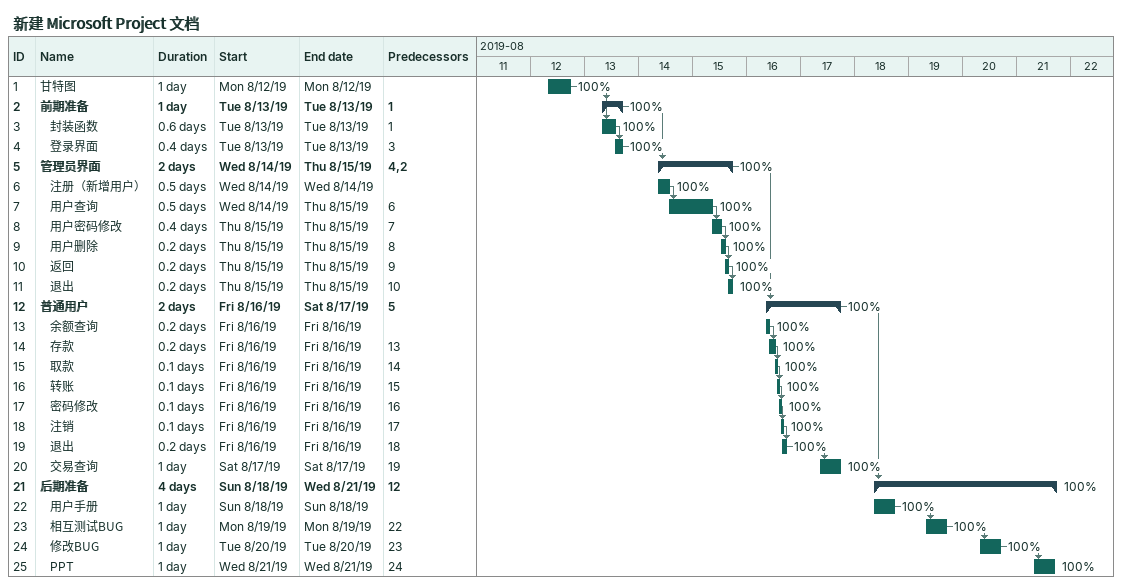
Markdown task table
新建 Microsoft Project 文档

| ID | Level | Task | Duration | Start | Finish | Predecessors | % complete |
|---|---|---|---|---|---|---|---|
| 1 | 1 | 甘特图 | 1d | 2019-08-12 | 2019-08-12 |  | 100 |
| 2 | 1 | **前期准备** | 1d | 2019-08-13 | 2019-08-13 | 1 | 100 |
| 3 | 2 | 封装函数 | 0.6d | 2019-08-13 | 2019-08-13 | 1 | 100 |
| 4 | 2 | 登录界面 | 0.4d | 2019-08-13 | 2019-08-13 | 3 | 100 |
| 5 | 1 | **管理员界面** | 2d | 2019-08-14 | 2019-08-15 | 4, 2 | 100 |
| 6 | 2 | 注册（新增用户） | 0.5d | 2019-08-14 | 2019-08-14 |  | 100 |
| 7 | 2 | 用户查询 | 0.5d | 2019-08-14 | 2019-08-15 | 6 | 100 |
| 8 | 2 | 用户密码修改 | 0.4d | 2019-08-15 | 2019-08-15 | 7 | 100 |
| 9 | 2 | 用户删除 | 0.2d | 2019-08-15 | 2019-08-15 | 8 | 100 |
| 10 | 2 | 返回 | 0.2d | 2019-08-15 | 2019-08-15 | 9 | 100 |
| 11 | 2 | 退出 | 0.2d | 2019-08-15 | 2019-08-15 | 10 | 100 |
| 12 | 1 | **普通用户** | 2d | 2019-08-16 | 2019-08-17 | 5 | 100 |
| 13 | 2 | 余额查询 | 0.2d | 2019-08-16 | 2019-08-16 |  | 100 |
| 14 | 2 | 存款 | 0.2d | 2019-08-16 | 2019-08-16 | 13 | 100 |
| 15 | 2 | 取款 | 0.1d | 2019-08-16 | 2019-08-16 | 14 | 100 |
| 16 | 2 | 转账 | 0.1d | 2019-08-16 | 2019-08-16 | 15 | 100 |
| 17 | 2 | 密码修改 | 0.1d | 2019-08-16 | 2019-08-16 | 16 | 100 |
| 18 | 2 | 注销 | 0.1d | 2019-08-16 | 2019-08-16 | 17 | 100 |
| 19 | 2 | 退出 | 0.2d | 2019-08-16 | 2019-08-16 | 18 | 100 |
| 20 | 2 | 交易查询 | 1d | 2019-08-17 | 2019-08-17 | 19 | 100 |
| 21 | 1 | **后期准备** | 4d | 2019-08-18 | 2019-08-21 | 12 | 100 |
| 22 | 2 | 用户手册 | 1d | 2019-08-18 | 2019-08-18 |  | 100 |
| 23 | 2 | 相互测试BUG | 1d | 2019-08-19 | 2019-08-19 | 22 | 100 |
| 24 | 2 | 修改BUG | 1d | 2019-08-20 | 2019-08-20 | 23 | 100 |
| 25 | 2 | PPT | 1d | 2019-08-21 | 2019-08-21 | 24 | 100 |
